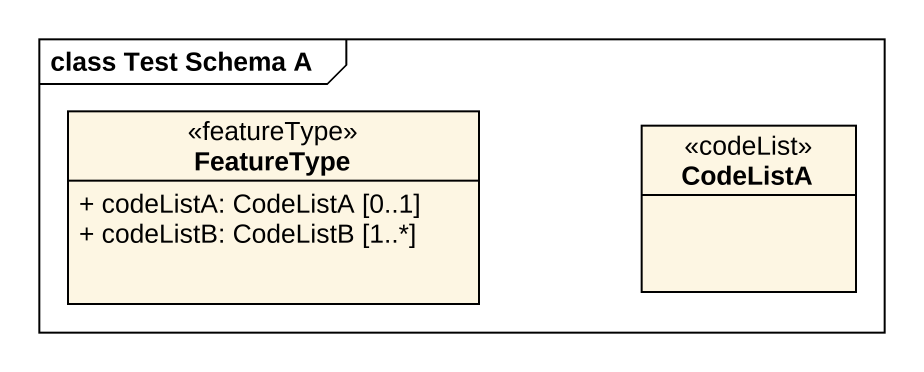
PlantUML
@startuml
mainframe class Test Schema A
hide circle
hide empty members
skinparam classAttributeIconSize 0
class FeatureType <<featureType>> {
  + codeListA: CodeListA [0..1]
  + codeListB: CodeListB [1..*]
}
class CodeListA <<codeList>>
@enduml
